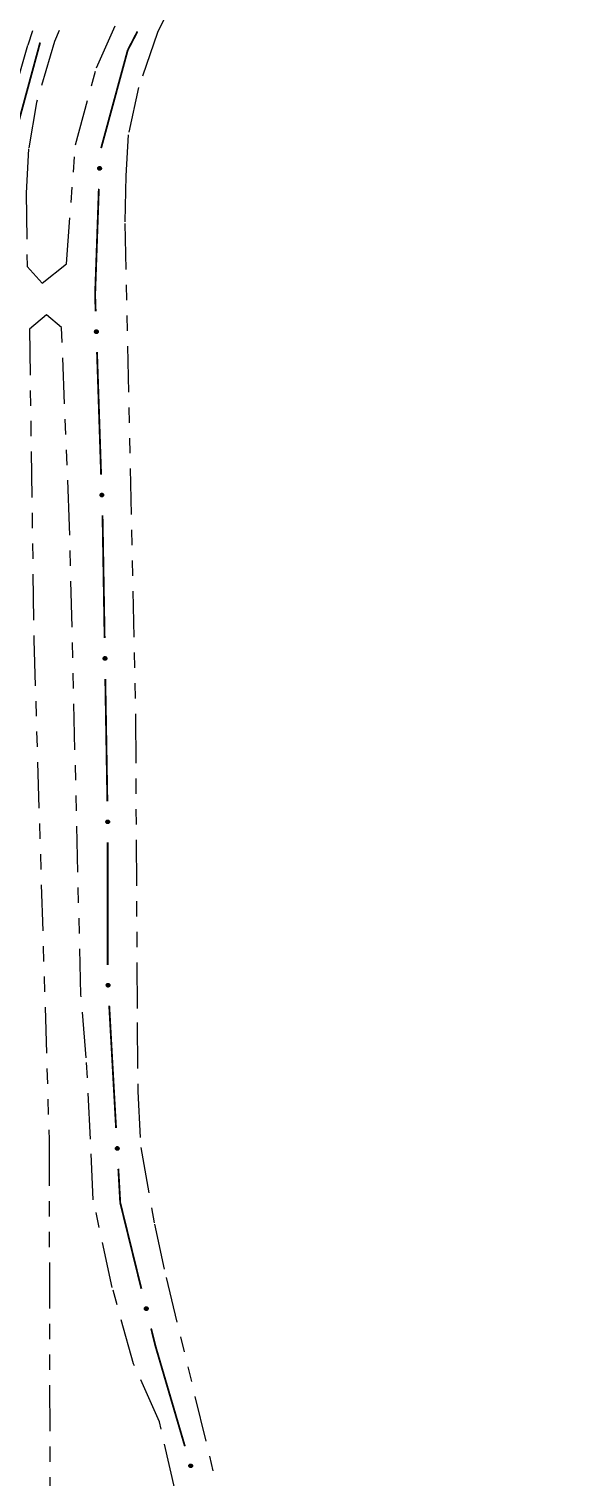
# Model space of a CAD drawing. Extents: x 205454 to 206599, y 4874260 to 4875179.
# Drawn here: x 206290.3 to 206344.4, y 4874785.2 to 4874927 of the extents above; entities that cross this region are included whole.
import ezdxf

# ---------------------------------------------------------------- set-up
doc = ezdxf.new("R2010")
doc.units = 0
doc.header["$LTSCALE"] = 1.5
doc.header["$MEASUREMENT"] = 0
doc.linetypes.add('TRACO_25', pattern=[8, 3, -1, 1, -1, 1, -1])
doc.layers.add('SV-EIXO-RUA-N-PAV', color=6, linetype='CONTINUOUS')
doc.layers.add('SV-RUA-NAO-PAV', color=7, linetype='CONTINUOUS')

msp = doc.modelspace()

# ---------------------------------------------------------------- linework, layer by layer
at = {"layer": 'SV-EIXO-RUA-N-PAV', "const_width": 0.18}
for points in [[(206300.894069, 4874926.775993), (206299.971363, 4874925.001559)], [(206289.005367, 4874916.962696), (206291.369211, 4874925.690737)], [(206299.94622, 4874924.953207), (206297.339413, 4874915.355418)], [(206299.971363, 4874925.001559), (206299.94622, 4874924.953207)], [(206297.114542, 4874911.370677), (206296.763881, 4874901.376827)], [(206296.763881, 4874901.376827), (206296.750016, 4874900.981674)], [(206296.750016, 4874900.981674), (206296.803473, 4874899.377961)], [(206296.936732, 4874895.380182), (206297.33651, 4874883.386843)], [(206297.46977, 4874879.389063), (206297.487602, 4874878.854105)], [(206297.487602, 4874878.854105), (206297.680259, 4874867.390979)], [(206297.747476, 4874863.391544), (206297.949129, 4874851.393238)], [(206297.979325, 4874847.393492), (206297.979325, 4874835.393492)], [(206298.130695, 4874831.397717), (206298.800043, 4874819.416399)], [(206299.023159, 4874815.422627), (206299.190495, 4874812.427297)], [(206299.190495, 4874812.427297), (206299.208635, 4874812.102606)], [(206299.208635, 4874812.102606), (206301.27779, 4874803.678189)], [(206302.231888, 4874799.793644), (206302.470413, 4874798.822507)], [(206302.470413, 4874798.822507), (206302.650701, 4874798.088479)], [(206302.650701, 4874798.088479), (206305.537033, 4874788.259348)]]:
    msp.add_lwpolyline(points, dxfattribs=at)
at = {"layer": 'SV-EIXO-RUA-N-PAV'}
for points in [[(206297.299726, 4874913.509179), (206297.333579, 4874913.47388), (206297.355456, 4874913.43662), (206297.364757, 4874913.400292), (206297.364607, 4874913.366046), (206297.360506, 4874913.331028), (206297.348583, 4874913.296635), (206297.326894, 4874913.261394), (206297.291722, 4874913.227187), (206297.25208, 4874913.207284), (206297.216952, 4874913.196259), (206297.181233, 4874913.194361), (206297.147282, 4874913.198914), (206297.111966, 4874913.212481), (206297.076467, 4874913.234809), (206297.042926, 4874913.271008), (206297.021729, 4874913.307684), (206297.013655, 4874913.343059), (206297.011973, 4874913.37898), (206297.016588, 4874913.41468), (206297.028487, 4874913.448373), (206297.051032, 4874913.484075), (206297.087199, 4874913.516706), (206297.123537, 4874913.538265), (206297.158789, 4874913.546835), (206297.194191, 4874913.547694), (206297.229364, 4874913.544008), (206297.264436, 4874913.533462), (206297.299726, 4874913.509179)], [(206296.975335, 4874897.526339), (206297.011522, 4874897.493437), (206297.035894, 4874897.457759), (206297.047657, 4874897.422151), (206297.049846, 4874897.387975), (206297.048149, 4874897.352759), (206297.038604, 4874897.317631), (206297.019374, 4874897.28099), (206296.986622, 4874897.244459), (206296.948433, 4874897.221894), (206296.91414, 4874897.208494), (206296.878635, 4874897.204159), (206296.844452, 4874897.206382), (206296.808291, 4874897.217503), (206296.77135, 4874897.237353), (206296.735413, 4874897.271175), (206296.711759, 4874897.306316), (206296.701286, 4874897.341057), (206296.697154, 4874897.376779), (206296.699318, 4874897.412711), (206296.708886, 4874897.447139), (206296.728939, 4874897.484297), (206296.762791, 4874897.519325), (206296.797571, 4874897.543317), (206296.832155, 4874897.554275), (206296.867416, 4874897.557551), (206296.902758, 4874897.556278), (206296.938468, 4874897.548153), (206296.975335, 4874897.526339)], [(206297.508373, 4874881.535221), (206297.544559, 4874881.502318), (206297.568931, 4874881.46664), (206297.580694, 4874881.431032), (206297.582884, 4874881.396856), (206297.581186, 4874881.36164), (206297.571641, 4874881.326513), (206297.552411, 4874881.289872), (206297.51966, 4874881.253341), (206297.48147, 4874881.230776), (206297.447178, 4874881.217376), (206297.411672, 4874881.213041), (206297.377489, 4874881.215263), (206297.341329, 4874881.226384), (206297.304387, 4874881.246235), (206297.26845, 4874881.280056), (206297.244796, 4874881.315198), (206297.234323, 4874881.349938), (206297.230191, 4874881.38566), (206297.232355, 4874881.421592), (206297.241923, 4874881.45602), (206297.261976, 4874881.493179), (206297.295828, 4874881.528206), (206297.330608, 4874881.552198), (206297.365193, 4874881.563156), (206297.400453, 4874881.566433), (206297.435795, 4874881.56516), (206297.471505, 4874881.557035), (206297.508373, 4874881.535221)], [(206297.821518, 4874865.536772), (206297.857156, 4874865.503276), (206297.880936, 4874865.4672), (206297.892109, 4874865.431403), (206297.893734, 4874865.397195), (206297.891455, 4874865.362012), (206297.881331, 4874865.327047), (206297.861499, 4874865.290729), (206297.828149, 4874865.254743), (206297.789592, 4874865.232812), (206297.755082, 4874865.21998), (206297.71951, 4874865.216232), (206297.685369, 4874865.219019), (206297.649397, 4874865.230736), (206297.612788, 4874865.251194), (206297.577415, 4874865.285604), (206297.554344, 4874865.321131), (206297.544446, 4874865.35604), (206297.540904, 4874865.391826), (206297.543662, 4874865.427717), (206297.553797, 4874865.461982), (206297.574461, 4874865.498805), (206297.608887, 4874865.533268), (206297.644059, 4874865.556682), (206297.678819, 4874865.567068), (206297.714129, 4874865.569762), (206297.749445, 4874865.567905), (206297.785016, 4874865.559191), (206297.821518, 4874865.536772)], [(206298.089406, 4874849.537173), (206298.124476, 4874849.503083), (206298.147646, 4874849.466613), (206298.158216, 4874849.430633), (206298.159266, 4874849.396403), (206298.156396, 4874849.361263), (206298.145686, 4874849.326473), (206298.125246, 4874849.290493), (206298.091296, 4874849.255073), (206298.052376, 4874849.233793), (206298.017656, 4874849.221543), (206297.982026, 4874849.218393), (206297.947936, 4874849.221753), (206297.912166, 4874849.234073), (206297.875906, 4874849.255143), (206297.841116, 4874849.290143), (206297.818646, 4874849.326053), (206297.809336, 4874849.361123), (206297.806396, 4874849.396963), (206297.809756, 4874849.432803), (206297.820466, 4874849.466893), (206297.841746, 4874849.503363), (206297.876746, 4874849.537243), (206297.912306, 4874849.560063), (206297.947236, 4874849.569863), (206297.982586, 4874849.571963), (206298.017866, 4874849.569513), (206298.053286, 4874849.560203), (206298.089406, 4874849.537173)], [(206298.121032, 4874833.5442), (206298.157949, 4874833.512119), (206298.183117, 4874833.476999), (206298.195678, 4874833.441664), (206298.198636, 4874833.407546), (206298.19773, 4874833.372301), (206298.188977, 4874833.336968), (206298.170576, 4874833.299903), (206298.138655, 4874833.262645), (206298.100982, 4874833.239227), (206298.067, 4874833.22506), (206298.031601, 4874833.219927), (206297.997376, 4874833.22138), (206297.960975, 4874833.231686), (206297.923596, 4874833.250701), (206297.886908, 4874833.283705), (206297.86247, 4874833.318306), (206297.851218, 4874833.352802), (206297.846284, 4874833.388423), (206297.847639, 4874833.424394), (206297.856431, 4874833.459028), (206297.875644, 4874833.496629), (206297.9087, 4874833.532408), (206297.942931, 4874833.557176), (206297.97726, 4874833.568909), (206298.012438, 4874833.572978), (206298.0478, 4874833.572499), (206298.083684, 4874833.56518), (206298.121032, 4874833.5442)], [(206299.013496, 4874817.56911), (206299.050412, 4874817.537029), (206299.075581, 4874817.501908), (206299.088141, 4874817.466574), (206299.091099, 4874817.432456), (206299.090193, 4874817.39721), (206299.081441, 4874817.361877), (206299.063039, 4874817.324813), (206299.031118, 4874817.287555), (206298.993445, 4874817.264137), (206298.959463, 4874817.249969), (206298.924064, 4874817.244837), (206298.88984, 4874817.24629), (206298.853438, 4874817.256596), (206298.816059, 4874817.27561), (206298.779371, 4874817.308615), (206298.754933, 4874817.343216), (206298.743681, 4874817.377712), (206298.738747, 4874817.413332), (206298.740103, 4874817.449304), (206298.748894, 4874817.483938), (206298.768107, 4874817.521538), (206298.801163, 4874817.557318), (206298.835394, 4874817.582086), (206298.869723, 4874817.593819), (206298.904901, 4874817.597887), (206298.940263, 4874817.597409), (206298.976147, 4874817.590089), (206299.013496, 4874817.56911)], [(206301.827471, 4874801.901707), (206301.86966, 4874801.876966), (206301.90086, 4874801.847075), (206301.919707, 4874801.814655), (206301.928892, 4874801.781663), (206301.934486, 4874801.746853), (206301.932384, 4874801.710513), (206301.921116, 4874801.670696), (206301.896594, 4874801.6282), (206301.863873, 4874801.598251), (206301.833077, 4874801.578073), (206301.799227, 4874801.566515), (206301.76532, 4874801.561647), (206301.727643, 4874801.565079), (206301.687404, 4874801.576892), (206301.64527, 4874801.602584), (206301.614883, 4874801.632098), (206301.597477, 4874801.663935), (206301.586073, 4874801.698039), (206301.580787, 4874801.733646), (206301.583057, 4874801.769307), (206301.595024, 4874801.8098), (206301.620932, 4874801.85105), (206301.650023, 4874801.881693), (206301.681607, 4874801.899542), (206301.715436, 4874801.910013), (206301.750282, 4874801.916049), (206301.7869, 4874801.915457), (206301.827471, 4874801.901707)], [(206306.165679, 4874786.50925), (206306.208933, 4874786.486423), (206306.24144, 4874786.457958), (206306.261719, 4874786.426414), (206306.272371, 4874786.393867), (206306.279518, 4874786.359342), (206306.279045, 4874786.322944), (206306.26957, 4874786.282662), (206306.246975, 4874786.239112), (206306.215628, 4874786.207728), (206306.185766, 4874786.186192), (206306.152467, 4874786.17313), (206306.118811, 4874786.166749), (206306.081019, 4874786.168492), (206306.040292, 4874786.178492), (206305.99705, 4874786.202272), (206305.965372, 4874786.230396), (206305.946558, 4874786.261422), (206305.933639, 4874786.294981), (206305.926765, 4874786.330316), (206305.927436, 4874786.366043), (206305.937579, 4874786.407031), (206305.961615, 4874786.4494), (206305.989305, 4874786.481314), (206306.020058, 4874786.500559), (206306.053384, 4874786.512534), (206306.087925, 4874786.520123), (206306.124534, 4874786.52117), (206306.165679, 4874786.50925)]]:
    msp.add_lwpolyline(points, close=True, dxfattribs=at)
for points in [[(206297.016588, 4874913.41468), (206297.021729, 4874913.307684)], [(206297.02302, 4874913.427167), (206297.032064, 4874913.295775)], [(206297.028487, 4874913.448373), (206297.042926, 4874913.271008)], [(206297.041944, 4874913.460637), (206297.059505, 4874913.260678)], [(206297.051032, 4874913.484075), (206297.076467, 4874913.234809)], [(206297.07051, 4874913.496499), (206297.093812, 4874913.226705)], [(206297.087199, 4874913.516706), (206297.111966, 4874913.212481)], [(206297.104291, 4874913.525352), (206297.128742, 4874913.210461)], [(206297.123537, 4874913.538265), (206297.147282, 4874913.198914)], [(206297.140273, 4874913.539109), (206297.163862, 4874913.199671)], [(206297.158789, 4874913.546835), (206297.181233, 4874913.194361)], [(206297.175968, 4874913.544683), (206297.196543, 4874913.197159)], [(206297.194191, 4874913.547694), (206297.216952, 4874913.196259)], [(206297.21274, 4874913.542027), (206297.236473, 4874913.206681)], [(206297.229364, 4874913.544008), (206297.25208, 4874913.207284)], [(206297.246592, 4874913.534013), (206297.272502, 4874913.221801)], [(206297.264436, 4874913.533462), (206297.291722, 4874913.227187)], [(206297.280254, 4874913.520543), (206297.307552, 4874913.247878)], [(206297.299726, 4874913.509179), (206297.326894, 4874913.261394)], [(206297.317384, 4874913.489203), (206297.337576, 4874913.28642)], [(206297.333579, 4874913.47388), (206297.348583, 4874913.296635)], [(206297.346141, 4874913.452694), (206297.353869, 4874913.322714)], [(206297.355456, 4874913.43662), (206297.360506, 4874913.331028)], [(206296.699318, 4874897.412711), (206296.711759, 4874897.306316)], [(206296.704882, 4874897.425608), (206296.722883, 4874897.295142)], [(206296.708886, 4874897.447139), (206296.735413, 4874897.271175)], [(206296.721474, 4874897.460294), (206296.752659, 4874897.262002)], [(206296.728939, 4874897.484297), (206296.77135, 4874897.237353)], [(206296.747522, 4874897.498024), (206296.789208, 4874897.230454)], [(206296.762791, 4874897.519325), (206296.808291, 4874897.217503)], [(206296.779252, 4874897.529118), (206296.825166, 4874897.216634)], [(206296.797571, 4874897.543317), (206296.844452, 4874897.206382)], [(206296.81421, 4874897.545302), (206296.860942, 4874897.20827)], [(206296.832155, 4874897.554275), (206296.878635, 4874897.204159)], [(206296.849441, 4874897.553302), (206296.893718, 4874897.207997)], [(206296.867416, 4874897.557551), (206296.91414, 4874897.208494)], [(206296.886308, 4874897.553166), (206296.932903, 4874897.220225)], [(206296.902758, 4874897.556278), (206296.948433, 4874897.221894)], [(206296.920629, 4874897.547484), (206296.967815, 4874897.237773)], [(206296.938468, 4874897.548153), (206296.986622, 4874897.244459)], [(206296.955132, 4874897.536346), (206297.001, 4874897.266184)], [(206296.975335, 4874897.526339), (206297.019374, 4874897.28099)], [(206296.994318, 4874897.507616), (206297.028321, 4874897.306688)], [(206297.011522, 4874897.493437), (206297.038604, 4874897.317631)], [(206297.025503, 4874897.473158), (206297.042095, 4874897.34401)], [(206297.035894, 4874897.457759), (206297.048149, 4874897.352759)], [(206297.232355, 4874881.421592), (206297.244796, 4874881.315198)], [(206297.237919, 4874881.43449), (206297.255921, 4874881.304023)], [(206297.241923, 4874881.45602), (206297.26845, 4874881.280056)], [(206297.254511, 4874881.469175), (206297.285696, 4874881.270884)], [(206297.261976, 4874881.493179), (206297.304387, 4874881.246235)], [(206297.280559, 4874881.506906), (206297.322245, 4874881.239335)], [(206297.295828, 4874881.528206), (206297.341329, 4874881.226384)], [(206297.31229, 4874881.538), (206297.358203, 4874881.225516)], [(206297.330608, 4874881.552198), (206297.377489, 4874881.215263)], [(206297.347247, 4874881.554183), (206297.393979, 4874881.217151)], [(206297.365193, 4874881.563156), (206297.411672, 4874881.213041)], [(206297.382478, 4874881.562184), (206297.426755, 4874881.216879)], [(206297.400453, 4874881.566433), (206297.447178, 4874881.217376)], [(206297.419345, 4874881.562047), (206297.46594, 4874881.229107)], [(206297.435795, 4874881.56516), (206297.48147, 4874881.230776)], [(206297.453666, 4874881.556365), (206297.500853, 4874881.246654)], [(206297.471505, 4874881.557035), (206297.51966, 4874881.253341)], [(206297.48817, 4874881.545228), (206297.534038, 4874881.275066)], [(206297.508373, 4874881.535221), (206297.552411, 4874881.289872)], [(206297.527355, 4874881.516498), (206297.561358, 4874881.31557)], [(206297.544559, 4874881.502318), (206297.571641, 4874881.326513)], [(206297.55854, 4874881.48204), (206297.575132, 4874881.352891)], [(206297.568931, 4874881.46664), (206297.581186, 4874881.36164)], [(206297.543662, 4874865.427717), (206297.554344, 4874865.321131)], [(206297.549438, 4874865.440521), (206297.565282, 4874865.309774)], [(206297.553797, 4874865.461982), (206297.577415, 4874865.285604)], [(206297.566601, 4874865.474927), (206297.594507, 4874865.276148)], [(206297.574461, 4874865.498805), (206297.612788, 4874865.251194)], [(206297.593268, 4874865.512223), (206297.630529, 4874865.244)], [(206297.608887, 4874865.533268), (206297.649397, 4874865.230736)], [(206297.625508, 4874865.542788), (206297.666254, 4874865.229589)], [(206297.644059, 4874865.556682), (206297.685369, 4874865.219019)], [(206297.660728, 4874865.558392), (206297.701887, 4874865.220634)], [(206297.678819, 4874865.567068), (206297.71951, 4874865.216232)], [(206297.696086, 4874865.56581), (206297.734654, 4874865.21982)], [(206297.714129, 4874865.569762), (206297.755082, 4874865.21998)], [(206297.732946, 4874865.565065), (206297.774036, 4874865.2314)], [(206297.749445, 4874865.567905), (206297.789592, 4874865.232812)], [(206297.767169, 4874865.558816), (206297.809234, 4874865.248368)], [(206297.785016, 4874865.559191), (206297.828149, 4874865.254743)], [(206297.801483, 4874865.547111), (206297.842883, 4874865.276228)], [(206297.821518, 4874865.536772), (206297.861499, 4874865.290729)], [(206297.840189, 4874865.517737), (206297.870869, 4874865.316275)], [(206297.857156, 4874865.503276), (206297.881331, 4874865.327047)], [(206297.870801, 4874865.482769), (206297.885258, 4874865.353364)], [(206297.880936, 4874865.4672), (206297.891455, 4874865.362012)], [(206297.820466, 4874849.466893), (206297.841116, 4874849.290143)], [(206297.833485, 4874849.479621), (206297.858047, 4874849.2804)], [(206297.841746, 4874849.503363), (206297.875906, 4874849.255143)], [(206297.860776, 4874849.516463), (206297.893524, 4874849.247652)], [(206297.876746, 4874849.537243), (206297.912166, 4874849.234073)], [(206297.893524, 4874849.546482), (206297.929002, 4874849.232642)], [(206297.912306, 4874849.560063), (206297.947936, 4874849.221753)], [(206297.929002, 4874849.561492), (206297.964479, 4874849.22309)], [(206297.947236, 4874849.569863), (206297.982026, 4874849.218393)], [(206297.964479, 4874849.568315), (206297.997228, 4874849.221726)], [(206297.982586, 4874849.571963), (206298.017656, 4874849.221543)], [(206298.001321, 4874849.56695), (206298.036799, 4874849.232642)], [(206298.017866, 4874849.569513), (206298.052376, 4874849.233793)], [(206298.035434, 4874849.560128), (206298.072277, 4874849.249016)], [(206298.053286, 4874849.560203), (206298.091296, 4874849.255073)], [(206298.069547, 4874849.547847), (206298.10639, 4874849.276307)], [(206298.089406, 4874849.537173), (206298.125246, 4874849.290493)], [(206298.107754, 4874849.517827), (206298.135045, 4874849.315878)], [(206298.124476, 4874849.503083), (206298.145686, 4874849.326473)], [(206298.137774, 4874849.48235), (206298.150054, 4874849.35272)], [(206298.147646, 4874849.466613), (206298.156396, 4874849.361263)], [(206297.809756, 4874849.432803), (206297.818646, 4874849.326053)], [(206297.815746, 4874849.445508), (206297.829392, 4874849.314513)], [(206297.847639, 4874833.424394), (206297.86247, 4874833.318306)], [(206297.852912, 4874833.437414), (206297.873843, 4874833.307384)], [(206297.856431, 4874833.459028), (206297.886908, 4874833.283705)], [(206297.86872, 4874833.472463), (206297.904356, 4874833.274923)], [(206297.875644, 4874833.496629), (206297.923596, 4874833.250701)], [(206297.893913, 4874833.51077), (206297.941605, 4874833.244204)], [(206297.9087, 4874833.532408), (206297.960975, 4874833.231686)], [(206297.924936, 4874833.542569), (206297.977864, 4874833.231197)], [(206297.942931, 4874833.557176), (206297.997376, 4874833.22138)], [(206297.959521, 4874833.559535), (206298.01382, 4874833.223639)], [(206297.97726, 4874833.568909), (206298.031601, 4874833.219927)], [(206297.994563, 4874833.568326), (206298.046593, 4874833.224103)], [(206298.012438, 4874833.572978), (206298.067, 4874833.22506)], [(206298.031424, 4874833.569018), (206298.085494, 4874833.23721)], [(206298.0478, 4874833.572499), (206298.100982, 4874833.239227)], [(206298.065865, 4874833.564109), (206298.120003, 4874833.255537)], [(206298.083684, 4874833.56518), (206298.138655, 4874833.262645)], [(206298.10061, 4874833.55375), (206298.152541, 4874833.284688)], [(206298.121032, 4874833.5442), (206298.170576, 4874833.299903)], [(206298.140431, 4874833.525909), (206298.178944, 4874833.325796)], [(206298.157949, 4874833.512119), (206298.188977, 4874833.336968)], [(206298.172383, 4874833.492161), (206298.191875, 4874833.363418)], [(206298.183117, 4874833.476999), (206298.19773, 4874833.372301)], [(206298.740103, 4874817.449304), (206298.754933, 4874817.343216)], [(206298.745375, 4874817.462323), (206298.766306, 4874817.332294)], [(206298.748894, 4874817.483938), (206298.779371, 4874817.308615)], [(206298.761183, 4874817.497373), (206298.796819, 4874817.299833)], [(206298.768107, 4874817.521538), (206298.816059, 4874817.27561)], [(206298.786376, 4874817.53568), (206298.834068, 4874817.269114)], [(206298.801163, 4874817.557318), (206298.853438, 4874817.256596)], [(206298.817399, 4874817.567479), (206298.870328, 4874817.256106)], [(206298.835394, 4874817.582086), (206298.88984, 4874817.24629)], [(206298.851985, 4874817.584444), (206298.906283, 4874817.248549)], [(206298.869723, 4874817.593819), (206298.924064, 4874817.244837)], [(206298.887026, 4874817.593235), (206298.939056, 4874817.249013)], [(206298.904901, 4874817.597887), (206298.959463, 4874817.249969)], [(206298.923887, 4874817.593928), (206298.977957, 4874817.262119)], [(206298.940263, 4874817.597409), (206298.993445, 4874817.264137)], [(206298.958328, 4874817.589019), (206299.012466, 4874817.280447)], [(206298.976147, 4874817.590089), (206299.031118, 4874817.287555)], [(206298.993073, 4874817.57866), (206299.045004, 4874817.309598)], [(206299.013496, 4874817.56911), (206299.063039, 4874817.324813)], [(206299.032894, 4874817.550818), (206299.071407, 4874817.350706)], [(206299.050412, 4874817.537029), (206299.081441, 4874817.361877)], [(206299.064846, 4874817.51707), (206299.084338, 4874817.388328)], [(206299.075581, 4874817.501908), (206299.090193, 4874817.39721)], [(206301.580787, 4874801.733646), (206301.614883, 4874801.632098)], [(206301.583057, 4874801.769307), (206301.64527, 4874801.602584)], [(206301.583575, 4874801.747413), (206301.628071, 4874801.623455)], [(206301.592664, 4874801.784773), (206301.664036, 4874801.597161)], [(206301.595024, 4874801.8098), (206301.687404, 4874801.576892)], [(206301.610379, 4874801.827061), (206301.706301, 4874801.57382)], [(206301.620932, 4874801.85105), (206301.727643, 4874801.565079)], [(206301.635022, 4874801.864025), (206301.744335, 4874801.567706)], [(206301.650023, 4874801.881693), (206301.76532, 4874801.561647)], [(206301.665896, 4874801.887064), (206301.781066, 4874801.566892)], [(206301.681607, 4874801.899542), (206301.799227, 4874801.566515)], [(206301.698722, 4874801.902152), (206301.813195, 4874801.573378)], [(206301.715436, 4874801.910013), (206301.833077, 4874801.578073)], [(206301.734826, 4874801.909615), (206301.84902, 4874801.593418)], [(206301.750282, 4874801.916049), (206301.863873, 4874801.598251)], [(206301.769582, 4874801.911126), (206301.879568, 4874801.617782)], [(206301.7869, 4874801.915457), (206301.896594, 4874801.6282)], [(206301.80564, 4874801.907336), (206301.906187, 4874801.652422)], [(206301.827471, 4874801.901707), (206301.921116, 4874801.670696)], [(206301.849904, 4874801.887296), (206301.924577, 4874801.697686)], [(206301.86966, 4874801.876966), (206301.932384, 4874801.710513)], [(206301.887519, 4874801.860003), (206301.930365, 4874801.737044)], [(206301.90086, 4874801.847075), (206301.934486, 4874801.746853)], [(206305.926765, 4874786.330316), (206305.965372, 4874786.230396)], [(206305.927436, 4874786.366043), (206305.99705, 4874786.202272)], [(206305.928933, 4874786.344194), (206305.978934, 4874786.222352)], [(206305.936342, 4874786.381923), (206306.01604, 4874786.197694)], [(206305.937579, 4874786.407031), (206306.040292, 4874786.178492)], [(206305.952146, 4874786.424962), (206306.059307, 4874786.176269)], [(206305.961615, 4874786.4494), (206306.081019, 4874786.168492)], [(206305.97511, 4874786.462992), (206306.097576, 4874786.171863)], [(206305.989305, 4874786.481314), (206306.118811, 4874786.166749)], [(206306.004921, 4874786.48739), (206306.134308, 4874786.172694)], [(206306.020058, 4874786.500559), (206306.152467, 4874786.17313)], [(206306.037039, 4874786.503932), (206306.166114, 4874786.180612)], [(206306.053384, 4874786.512534), (206306.185766, 4874786.186192)], [(206306.072773, 4874786.513003), (206306.201006, 4874786.202235)], [(206306.087925, 4874786.520123), (206306.215628, 4874786.207728)], [(206306.107427, 4874786.516069), (206306.230433, 4874786.227942)], [(206306.124534, 4874786.52117), (206306.246975, 4874786.239112)], [(206306.143618, 4874786.513897), (206306.255475, 4874786.263738)], [(206306.165679, 4874786.50925), (206306.26957, 4874786.282662)], [(206306.188735, 4874786.495859), (206306.271819, 4874786.30978)], [(206306.208933, 4874786.486423), (206306.279045, 4874786.322944)], [(206306.227534, 4874786.470276), (206306.275841, 4874786.349359)], [(206306.24144, 4874786.457958), (206306.279518, 4874786.359342)]]:
    msp.add_lwpolyline(points, dxfattribs=at)
at = {"layer": 'SV-RUA-NAO-PAV', "linetype": 'TRACO_25'}
for points in [[(206323.222356, 4874992.826798, 8.536221), (206325.364346, 4874990.551791, 8.069554), (206325.847048, 4874989.519686, 8.069554), (206326.448462, 4874988.029987, 8.069554), (206327.142664, 4874983.532722, 7.79938), (206325.808845, 4874979.221585, 7.733883), (206316.969802, 4874967.999287, 8.018826), (206305.390648, 4874952.570122, 7.995993), (206300.882986, 4874946.53624, 7.995993), (206296.273509, 4874939.909375, 7.889442), (206292.569683, 4874932.527163, 7.881831), (206290.147834, 4874925.401345, 7.881831), (206288.118926, 4874918.372255, 7.722005), (206287.106668, 4874912.801877, 7.615454), (206286.700622, 4874906.33442, 7.615454), (206286.564952, 4874880.230272, 7.311023), (206284.788413, 4874877.81919, 7.311023), (206281.815557, 4874877.20996, 7.417574), (206270.916704, 4874880.110005, 7.645897), (206260.160706, 4874884.836125, 7.653508), (206253.201758, 4874888.366295, 7.653508), (206193.353172, 4874918.805527, 8.589634)], [(206344.403137, 4874981.293531, 8.155819), (206341.248676, 4874981.199164, 8.110155), (206337.990432, 4874980.698849, 8.049269), (206335.037856, 4874979.019443, 7.843778), (206332.270585, 4874976.562292, 7.843778), (206330.697215, 4874974.347151, 7.744837), (206313.130202, 4874947.280362, 7.744837), (206309.642419, 4874940.163231, 7.744837), (206302.84, 4874926.666248, 7.37952), (206301.009282, 4874921.302183, 7.37952), (206299.997756, 4874916.64193, 7.37952), (206299.740701, 4874912.638748, 7.387131), (206299.671, 4874907.969556, 7.387131), (206300.700089, 4874859.633925, 6.778269), (206300.870379, 4874829.75599, 6.610831), (206300.929608, 4874822.976794, 6.587999), (206301.220633, 4874817.518722, 6.504281), (206302.551517, 4874809.998148, 6.451005), (206303.701415, 4874804.796089, 6.390119), (206308.598845, 4874784.557325, 6.329233)]]:
    msp.add_polyline3d(points, dxfattribs=at)
for points in [[(206305.453592, 4874939.378115, 7.798113), (206310.8115, 4874948.865127, 7.798113), (206315.716011, 4874959.271717, 7.798113), (206307.332573, 4874951.242873, 7.737226), (206302.877299, 4874945.027757, 7.737226), (206298.546365, 4874938.47938, 7.798113), (206295.545467, 4874932.425794, 7.798113), (206292.78969, 4874925.808947, 7.737226), (206291.019227, 4874919.81309, 7.615454), (206290.23364, 4874915.2845, 7.615454), (206290.018316, 4874910.945254, 7.615454), (206290.086185, 4874903.76672, 7.585011), (206291.565035, 4874902.135433, 7.585011), (206293.94698, 4874904.04065, 7.585011), (206294.830822, 4874915.664954, 7.585011), (206296.885209, 4874923.212524, 7.585011), (206298.975983, 4874927.957174, 7.585011)], [(206294.257696, 4874878.335649, 7.371909), (206293.457397, 4874897.80622, 7.37952), (206291.987333, 4874899.04615, 7.432796), (206290.317027, 4874897.639101, 7.493682), (206290.756819, 4874867.221419, 7.326245), (206292.245179, 4874818.246826, 6.823933), (206292.335371, 4874775.301071, 6.131352), (206293.202145, 4874731.606865, 4.769023), (206301.442534, 4874752.599554, 5.925861), (206303.786117, 4874760.245716, 5.994359), (206304.91786, 4874767.97752, 6.138963), (206305.327421, 4874773.766302, 6.428173), (206305.254281, 4874778.917081, 6.412951), (206304.558529, 4874784.071062, 6.420562), (206303.05076, 4874790.652741, 6.481448), (206300.520337, 4874796.318706, 6.686939), (206298.430444, 4874803.805015, 6.78588), (206296.568247, 4874812.388979, 6.801101), (206296.302261, 4874818.341589, 6.839155), (206295.889043, 4874826.276792, 6.907652), (206295.355972, 4874832.465727, 6.89243)]]:
    msp.add_polyline3d(points, close=True, dxfattribs=at)

doc.saveas('drawing.dxf')
